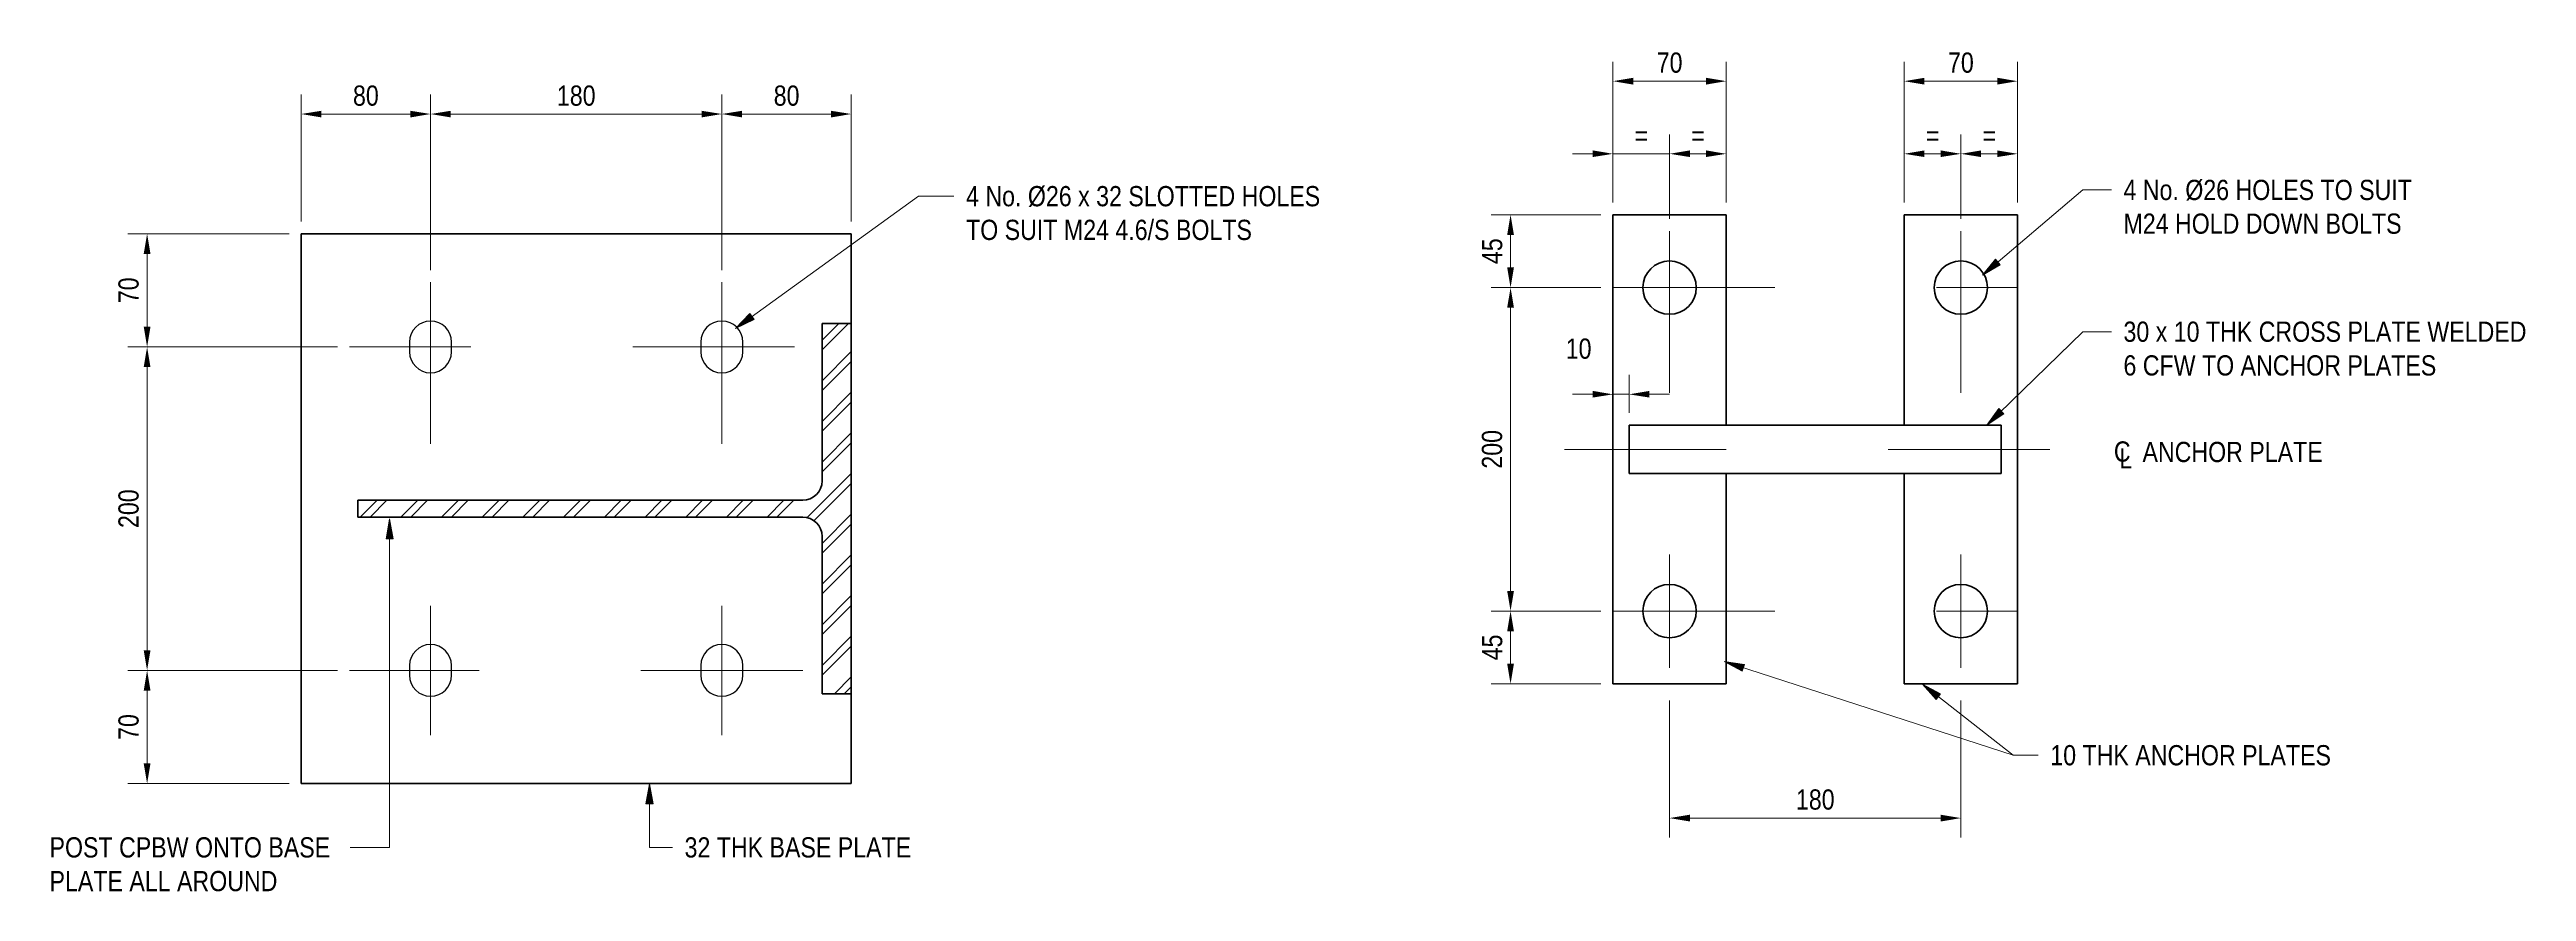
# Model space of a CAD drawing. Header units: metres. Extents: x 10.38 to 19.36, y -0.51 to 4.86.
# Drawn here: x 15.11 to 16.641, y -0.511 to 0.01 of the extents above; entities that cross this region are included whole.
import ezdxf

# ---------------------------------------------------------------- set-up
doc = ezdxf.new("R2010")
doc.units = ezdxf.units.M
doc.linetypes.add('JacobsCenter', pattern=[0.015, 0.009, -0.0015, 0.003, -0.0015])
doc.layers.get('Defpoints').update_dxf_attribs({"color": 41})
for name, color, linetype, lineweight in [('A-ANNO-DIMS', 7, 'Continuous', 9), ('A-ANNO-NOTE', 7, 'Continuous', 9), ('A-DETL', 7, 'Continuous', 13), ('A-DETL-GENF', 7, 'Continuous', 9), ('G-ANNO-TEXT', 7, 'Continuous', 9)]:
    doc.layers.add(name, color=color, linetype=linetype, lineweight=lineweight)
doc.styles.add('Arial Narrow', font='ARIALN.TTF', dxfattribs={"height": 0.0125})
doc.styles.add('Arial Narrow_2', font='ARIALN.TTF', dxfattribs={"height": 0.0025})
doc.dimstyles.new('Dimension_Standard_T__mm_', dxfattribs={"dimscale": 0.3048, "dimtxt": 0.012793, "dimasz": 0.04101, "dimexe": 0.03937, "dimexo": 0.024606, "dimgap": 0.016404, "dimtad": 1, "dimdec": 0, "dimlfac": 1000, "dimzin": 0, "dimdsep": 46, "dimtxsty": 'Arial Narrow', "dimsah": 1, "dimcen": 0.09, "dimaunit": 1, "dimadec": 4, "dimazin": 0, "dimtfac": 1, "dimtdec": 4, "dimtix": 1, "dimtmove": 0, "dimatfit": 3, "dimfxl": 1, "dimtvp": 1, "dimtolj": 1, "dimtzin": 0, "dimlwd": 18, "dimlwe": 18, "dimarcsym": 2})
doc.dimstyles.new('Dimension_Standard_T__mm__1', dxfattribs={"dimscale": 0.3048, "dimtxt": 0.012793, "dimasz": 0.04101, "dimexe": 0.03937, "dimexo": 0.024606, "dimgap": 0.016404, "dimtad": 1, "dimdec": 0, "dimlfac": 1000, "dimzin": 0, "dimdsep": 46, "dimtxsty": 'Arial Narrow', "dimsah": 1, "dimcen": 0.09, "dimaunit": 1, "dimadec": 4, "dimazin": 0, "dimtfac": 1, "dimtdec": 4, "dimtix": 1, "dimtmove": 1, "dimatfit": 3, "dimfxl": 1, "dimtvp": 1, "dimtolj": 1, "dimtzin": 0, "dimlwd": 18, "dimlwe": 18, "dimarcsym": 2})

# ---------------------------------------------------------------- blocks, each defined once
blk = doc.blocks.new('DIMBLOCK33-DRG-2873234 - SECTION 4')
at = {"layer": 'A-ANNO-DIMS', "color": 0, "lineweight": 18, "transparency": 16777216}
for p, q in [((15.2655, -0.0964), (15.2655, -0.0179)), ((15.278, -0.0299), (15.333, -0.0299)), ((15.3455, -0.1264), (15.3455, -0.0179))]:
    blk.add_line(p, q, dxfattribs=at)
at = {"layer": 'A-ANNO-DIMS', "color": 0, "transparency": 16777216}
for points in [[(15.278, -0.0279), (15.278, -0.032), (15.2655, -0.0299)], [(15.333, -0.0279), (15.333, -0.032), (15.3455, -0.0299)]]:
    blk.add_solid(points, dxfattribs=at)
at = {"layer": 'Defpoints', "color": 0, "transparency": 16777216}
for p in [(15.3455, -0.0299), (15.2655, -0.1039), (15.3455, -0.1339)]:
    blk.add_point(p, dxfattribs=at)
at = {"layer": 'A-ANNO-DIMS', "color": 0, "lineweight": 18, "transparency": 16777216, "insert": (15.3055, -0.0186), "char_height": 0.0125, "width": 0.019007, "attachment_point": 5, "style": 'Arial Narrow'}
blk.add_mtext('\\A1;80', dxfattribs=at)
blk = doc.blocks.new('DIMBLOCK34-DRG-2873234 - SECTION 4')
at = {"layer": 'A-ANNO-DIMS', "color": 0, "lineweight": 18, "transparency": 16777216}
for p, q in [((15.3455, -0.1264), (15.3455, -0.0179)), ((15.358, -0.0299), (15.513, -0.0299)), ((15.5255, -0.1264), (15.5255, -0.0179))]:
    blk.add_line(p, q, dxfattribs=at)
at = {"layer": 'A-ANNO-DIMS', "color": 0, "transparency": 16777216}
for points in [[(15.358, -0.0279), (15.358, -0.032), (15.3455, -0.0299)], [(15.513, -0.0279), (15.513, -0.032), (15.5255, -0.0299)]]:
    blk.add_solid(points, dxfattribs=at)
at = {"layer": 'Defpoints', "color": 0, "transparency": 16777216}
for p in [(15.5255, -0.0299), (15.3455, -0.1339), (15.5255, -0.1339)]:
    blk.add_point(p, dxfattribs=at)
at = {"layer": 'A-ANNO-DIMS', "color": 0, "lineweight": 18, "transparency": 16777216, "insert": (15.4355, -0.0186), "char_height": 0.0125, "width": 0.02851, "attachment_point": 5, "style": 'Arial Narrow'}
blk.add_mtext('\\A1;180', dxfattribs=at)
blk = doc.blocks.new('DIMBLOCK35-DRG-2873234 - SECTION 4')
at = {"layer": 'A-ANNO-DIMS', "color": 0, "lineweight": 18, "transparency": 16777216}
for p, q in [((15.5255, -0.1264), (15.5255, -0.0179)), ((15.538, -0.0299), (15.593, -0.0299)), ((15.6055, -0.0964), (15.6055, -0.0179))]:
    blk.add_line(p, q, dxfattribs=at)
at = {"layer": 'A-ANNO-DIMS', "color": 0, "transparency": 16777216}
for points in [[(15.538, -0.0279), (15.538, -0.032), (15.5255, -0.0299)], [(15.593, -0.0279), (15.593, -0.032), (15.6055, -0.0299)]]:
    blk.add_solid(points, dxfattribs=at)
at = {"layer": 'Defpoints', "color": 0, "transparency": 16777216}
for p in [(15.6055, -0.0299), (15.6055, -0.1039), (15.5255, -0.1339)]:
    blk.add_point(p, dxfattribs=at)
at = {"layer": 'A-ANNO-DIMS', "color": 0, "lineweight": 18, "transparency": 16777216, "insert": (15.5655, -0.0186), "char_height": 0.0125, "width": 0.019007, "attachment_point": 5, "style": 'Arial Narrow'}
blk.add_mtext('\\A1;80', dxfattribs=at)
blk = doc.blocks.new('DIMBLOCK36-DRG-2873234 - SECTION 4')
at = {"layer": 'A-ANNO-DIMS', "color": 0, "lineweight": 18, "transparency": 16777216}
for p, q in [((15.288, -0.3739), (15.1583, -0.3739)), ((15.1703, -0.4314), (15.1703, -0.3864)), ((15.258, -0.4439), (15.1583, -0.4439))]:
    blk.add_line(p, q, dxfattribs=at)
at = {"layer": 'A-ANNO-DIMS', "color": 0, "transparency": 16777216}
for points in [[(15.1682, -0.3864), (15.1724, -0.3864), (15.1703, -0.3739)], [(15.1682, -0.4314), (15.1724, -0.4314), (15.1703, -0.4439)]]:
    blk.add_solid(points, dxfattribs=at)
at = {"layer": 'Defpoints', "color": 0, "transparency": 16777216}
for p in [(15.1703, -0.3739), (15.2955, -0.3739), (15.2655, -0.4439)]:
    blk.add_point(p, dxfattribs=at)
at = {"layer": 'A-ANNO-DIMS', "color": 0, "lineweight": 18, "transparency": 16777216, "insert": (15.1589, -0.4089), "char_height": 0.0125, "width": 0.019007, "attachment_point": 5, "rotation": 90, "style": 'Arial Narrow'}
blk.add_mtext('\\A1;70', dxfattribs=at)
blk = doc.blocks.new('DIMBLOCK37-DRG-2873234 - SECTION 4')
at = {"layer": 'A-ANNO-DIMS', "color": 0, "lineweight": 18, "transparency": 16777216}
for p, q in [((15.288, -0.1739), (15.1583, -0.1739)), ((15.1703, -0.3614), (15.1703, -0.1864)), ((15.288, -0.3739), (15.1583, -0.3739))]:
    blk.add_line(p, q, dxfattribs=at)
at = {"layer": 'A-ANNO-DIMS', "color": 0, "transparency": 16777216}
for points in [[(15.1682, -0.1864), (15.1724, -0.1864), (15.1703, -0.1739)], [(15.1682, -0.3614), (15.1724, -0.3614), (15.1703, -0.3739)]]:
    blk.add_solid(points, dxfattribs=at)
at = {"layer": 'Defpoints', "color": 0, "transparency": 16777216}
for p in [(15.1703, -0.1739), (15.2955, -0.1739), (15.2955, -0.3739)]:
    blk.add_point(p, dxfattribs=at)
at = {"layer": 'A-ANNO-DIMS', "color": 0, "lineweight": 18, "transparency": 16777216, "insert": (15.1589, -0.2739), "char_height": 0.0125, "width": 0.02851, "attachment_point": 5, "rotation": 90, "style": 'Arial Narrow'}
blk.add_mtext('\\A1;200', dxfattribs=at)
blk = doc.blocks.new('DIMBLOCK38-DRG-2873234 - SECTION 4')
at = {"layer": 'A-ANNO-DIMS', "color": 0, "lineweight": 18, "transparency": 16777216}
for p, q in [((15.258, -0.1039), (15.1583, -0.1039)), ((15.1703, -0.1614), (15.1703, -0.1164)), ((15.288, -0.1739), (15.1583, -0.1739))]:
    blk.add_line(p, q, dxfattribs=at)
at = {"layer": 'A-ANNO-DIMS', "color": 0, "transparency": 16777216}
for points in [[(15.1682, -0.1164), (15.1724, -0.1164), (15.1703, -0.1039)], [(15.1682, -0.1614), (15.1724, -0.1614), (15.1703, -0.1739)]]:
    blk.add_solid(points, dxfattribs=at)
at = {"layer": 'Defpoints', "color": 0, "transparency": 16777216}
for p in [(15.1703, -0.1039), (15.2655, -0.1039), (15.2955, -0.1739)]:
    blk.add_point(p, dxfattribs=at)
at = {"layer": 'A-ANNO-DIMS', "color": 0, "lineweight": 18, "transparency": 16777216, "insert": (15.1589, -0.1389), "char_height": 0.0125, "width": 0.019007, "attachment_point": 5, "rotation": 90, "style": 'Arial Narrow'}
blk.add_mtext('\\A1;70', dxfattribs=at)
blk = doc.blocks.new('DIMBLOCK39-DRG-2873234 - SECTION 5')
at = {"layer": 'A-ANNO-DIMS', "color": 0, "lineweight": 18, "transparency": 16777216}
for p, q in [((16.0687, -0.3372), (16.0009, -0.3372)), ((16.0129, -0.3697), (16.0129, -0.3497)), ((16.0687, -0.3822), (16.0009, -0.3822))]:
    blk.add_line(p, q, dxfattribs=at)
at = {"layer": 'A-ANNO-DIMS', "color": 0, "transparency": 16777216}
for points in [[(16.0108, -0.3497), (16.015, -0.3497), (16.0129, -0.3372)], [(16.0108, -0.3697), (16.015, -0.3697), (16.0129, -0.3822)]]:
    blk.add_solid(points, dxfattribs=at)
at = {"layer": 'Defpoints', "color": 0, "transparency": 16777216}
for p in [(16.0129, -0.3372), (16.0762, -0.3372), (16.0762, -0.3822)]:
    blk.add_point(p, dxfattribs=at)
at = {"layer": 'A-ANNO-DIMS', "color": 0, "lineweight": 18, "transparency": 16777216, "insert": (16.0016, -0.3597), "char_height": 0.0125, "width": 0.019007, "attachment_point": 5, "rotation": 90, "style": 'Arial Narrow'}
blk.add_mtext('\\A1;45', dxfattribs=at)
blk = doc.blocks.new('DIMBLOCK40-DRG-2873234 - SECTION 5')
at = {"layer": 'A-ANNO-DIMS', "color": 0, "lineweight": 18, "transparency": 16777216}
for p, q in [((16.0687, -0.1372), (16.0009, -0.1372)), ((16.0129, -0.3247), (16.0129, -0.1497)), ((16.0687, -0.3372), (16.0009, -0.3372))]:
    blk.add_line(p, q, dxfattribs=at)
at = {"layer": 'A-ANNO-DIMS', "color": 0, "transparency": 16777216}
for points in [[(16.0108, -0.1497), (16.015, -0.1497), (16.0129, -0.1372)], [(16.0108, -0.3247), (16.015, -0.3247), (16.0129, -0.3372)]]:
    blk.add_solid(points, dxfattribs=at)
at = {"layer": 'Defpoints', "color": 0, "transparency": 16777216}
for p in [(16.0129, -0.1372), (16.0762, -0.1372), (16.0762, -0.3372)]:
    blk.add_point(p, dxfattribs=at)
at = {"layer": 'A-ANNO-DIMS', "color": 0, "lineweight": 18, "transparency": 16777216, "insert": (16.0015, -0.2372), "char_height": 0.0125, "width": 0.02851, "attachment_point": 5, "rotation": 90, "style": 'Arial Narrow'}
blk.add_mtext('\\A1;200', dxfattribs=at)
blk = doc.blocks.new('DIMBLOCK41-DRG-2873234 - SECTION 5')
at = {"layer": 'A-ANNO-DIMS', "color": 0, "lineweight": 18, "transparency": 16777216}
for p, q in [((16.0687, -0.0922), (16.0009, -0.0922)), ((16.0129, -0.1247), (16.0129, -0.1047)), ((16.0687, -0.1372), (16.0009, -0.1372))]:
    blk.add_line(p, q, dxfattribs=at)
at = {"layer": 'A-ANNO-DIMS', "color": 0, "transparency": 16777216}
for points in [[(16.0108, -0.1047), (16.015, -0.1047), (16.0129, -0.0922)], [(16.0108, -0.1247), (16.015, -0.1247), (16.0129, -0.1372)]]:
    blk.add_solid(points, dxfattribs=at)
at = {"layer": 'Defpoints', "color": 0, "transparency": 16777216}
for p in [(16.0129, -0.0922), (16.0762, -0.0922), (16.0762, -0.1372)]:
    blk.add_point(p, dxfattribs=at)
at = {"layer": 'A-ANNO-DIMS', "color": 0, "lineweight": 18, "transparency": 16777216, "insert": (16.0016, -0.1147), "char_height": 0.0125, "width": 0.019007, "attachment_point": 5, "rotation": 90, "style": 'Arial Narrow'}
blk.add_mtext('\\A1;45', dxfattribs=at)
blk = doc.blocks.new('DIMBLOCK42-DRG-2873234 - SECTION 5')
at = {"layer": 'A-ANNO-DIMS', "color": 0, "lineweight": 18, "transparency": 16777216}
for p, q in [((16.0762, -0.0847), (16.0762, 0.0024)), ((16.1462, -0.0847), (16.1462, 0.0024)), ((16.0887, -0.0096), (16.1337, -0.0096))]:
    blk.add_line(p, q, dxfattribs=at)
at = {"layer": 'A-ANNO-DIMS', "color": 0, "transparency": 16777216}
for points in [[(16.0887, -0.0075), (16.0887, -0.0117), (16.0762, -0.0096)], [(16.1337, -0.0075), (16.1337, -0.0117), (16.1462, -0.0096)]]:
    blk.add_solid(points, dxfattribs=at)
at = {"layer": 'Defpoints', "color": 0, "transparency": 16777216}
for p in [(16.1462, -0.0096), (16.0762, -0.0922), (16.1462, -0.0922)]:
    blk.add_point(p, dxfattribs=at)
at = {"layer": 'A-ANNO-DIMS', "color": 0, "lineweight": 18, "transparency": 16777216, "insert": (16.1112, 0.0018), "char_height": 0.0125, "width": 0.019007, "attachment_point": 5, "style": 'Arial Narrow'}
blk.add_mtext('\\A1;70', dxfattribs=at)
blk = doc.blocks.new('DIMBLOCK43-DRG-2873234 - SECTION 5')
at = {"layer": 'A-ANNO-DIMS', "color": 0, "lineweight": 18, "transparency": 16777216}
for p, q in [((16.2562, -0.0847), (16.2562, 0.0024)), ((16.3262, -0.0847), (16.3262, 0.0024)), ((16.2687, -0.0096), (16.3137, -0.0096))]:
    blk.add_line(p, q, dxfattribs=at)
at = {"layer": 'A-ANNO-DIMS', "color": 0, "transparency": 16777216}
for points in [[(16.2687, -0.0075), (16.2687, -0.0117), (16.2562, -0.0096)], [(16.3137, -0.0075), (16.3137, -0.0117), (16.3262, -0.0096)]]:
    blk.add_solid(points, dxfattribs=at)
at = {"layer": 'Defpoints', "color": 0, "transparency": 16777216}
for p in [(16.3262, -0.0096), (16.2562, -0.0922), (16.3262, -0.0922)]:
    blk.add_point(p, dxfattribs=at)
at = {"layer": 'A-ANNO-DIMS', "color": 0, "lineweight": 18, "transparency": 16777216, "insert": (16.2912, 0.0018), "char_height": 0.0125, "width": 0.019007, "attachment_point": 5, "style": 'Arial Narrow'}
blk.add_mtext('\\A1;70', dxfattribs=at)
blk = doc.blocks.new('DIMBLOCK44-DRG-2873234 - SECTION 5')
at = {"layer": 'A-ANNO-DIMS', "color": 0, "lineweight": 18, "transparency": 16777216}
for p, q in [((16.0762, -0.0847), (16.0762, -0.0425)), ((16.1112, -0.0947), (16.1112, -0.0425)), ((16.0637, -0.0545), (16.0512, -0.0545)), ((16.0762, -0.0545), (16.1112, -0.0545)), ((16.1237, -0.0545), (16.1362, -0.0545))]:
    blk.add_line(p, q, dxfattribs=at)
at = {"layer": 'A-ANNO-DIMS', "color": 0, "transparency": 16777216}
for points in [[(16.0637, -0.0524), (16.0637, -0.0565), (16.0762, -0.0545)], [(16.1237, -0.0524), (16.1237, -0.0565), (16.1112, -0.0545)]]:
    blk.add_solid(points, dxfattribs=at)
at = {"layer": 'Defpoints', "color": 0, "transparency": 16777216}
for p in [(16.1112, -0.0545), (16.0762, -0.0922), (16.1112, -0.1022)]:
    blk.add_point(p, dxfattribs=at)
at = {"layer": 'A-ANNO-DIMS', "color": 0, "lineweight": 18, "transparency": 16777216, "insert": (16.0937, -0.0432), "char_height": 0.0125, "width": 0.009991, "attachment_point": 5, "style": 'Arial Narrow'}
blk.add_mtext('\\A1;=', dxfattribs=at)
blk = doc.blocks.new('DIMBLOCK45-DRG-2873234 - SECTION 5')
at = {"layer": 'A-ANNO-DIMS', "color": 0, "lineweight": 18, "transparency": 16777216}
for p, q in [((16.1112, -0.0947), (16.1112, -0.0425)), ((16.1462, -0.0847), (16.1462, -0.0425)), ((16.1237, -0.0545), (16.1337, -0.0545))]:
    blk.add_line(p, q, dxfattribs=at)
at = {"layer": 'A-ANNO-DIMS', "color": 0, "transparency": 16777216}
for points in [[(16.1237, -0.0524), (16.1237, -0.0565), (16.1112, -0.0545)], [(16.1337, -0.0524), (16.1337, -0.0565), (16.1462, -0.0545)]]:
    blk.add_solid(points, dxfattribs=at)
at = {"layer": 'Defpoints', "color": 0, "transparency": 16777216}
for p in [(16.1462, -0.0545), (16.1112, -0.1022), (16.1462, -0.0922)]:
    blk.add_point(p, dxfattribs=at)
at = {"layer": 'A-ANNO-DIMS', "color": 0, "lineweight": 18, "transparency": 16777216, "insert": (16.1287, -0.0432), "char_height": 0.0125, "width": 0.009991, "attachment_point": 5, "style": 'Arial Narrow'}
blk.add_mtext('\\A1;=', dxfattribs=at)
blk = doc.blocks.new('DIMBLOCK46-DRG-2873234 - SECTION 5')
at = {"layer": 'A-ANNO-DIMS', "color": 0, "lineweight": 18, "transparency": 16777216}
for p, q in [((16.2562, -0.0847), (16.2562, -0.0425)), ((16.2912, -0.0947), (16.2912, -0.0425)), ((16.2687, -0.0545), (16.2787, -0.0545))]:
    blk.add_line(p, q, dxfattribs=at)
at = {"layer": 'A-ANNO-DIMS', "color": 0, "transparency": 16777216}
for points in [[(16.2687, -0.0524), (16.2687, -0.0565), (16.2562, -0.0545)], [(16.2787, -0.0524), (16.2787, -0.0565), (16.2912, -0.0545)]]:
    blk.add_solid(points, dxfattribs=at)
at = {"layer": 'Defpoints', "color": 0, "transparency": 16777216}
for p in [(16.2912, -0.0545), (16.2562, -0.0922), (16.2912, -0.1022)]:
    blk.add_point(p, dxfattribs=at)
at = {"layer": 'A-ANNO-DIMS', "color": 0, "lineweight": 18, "transparency": 16777216, "insert": (16.2737, -0.0432), "char_height": 0.0125, "width": 0.009991, "attachment_point": 5, "style": 'Arial Narrow'}
blk.add_mtext('\\A1;=', dxfattribs=at)
blk = doc.blocks.new('DIMBLOCK47-DRG-2873234 - SECTION 5')
at = {"layer": 'A-ANNO-DIMS', "color": 0, "lineweight": 18, "transparency": 16777216}
for p, q in [((16.2912, -0.0947), (16.2912, -0.0425)), ((16.3262, -0.0847), (16.3262, -0.0425)), ((16.3037, -0.0545), (16.3137, -0.0545))]:
    blk.add_line(p, q, dxfattribs=at)
at = {"layer": 'A-ANNO-DIMS', "color": 0, "transparency": 16777216}
for points in [[(16.3037, -0.0524), (16.3037, -0.0565), (16.2912, -0.0545)], [(16.3137, -0.0524), (16.3137, -0.0565), (16.3262, -0.0545)]]:
    blk.add_solid(points, dxfattribs=at)
at = {"layer": 'Defpoints', "color": 0, "transparency": 16777216}
for p in [(16.3262, -0.0545), (16.2912, -0.1022), (16.3262, -0.0922)]:
    blk.add_point(p, dxfattribs=at)
at = {"layer": 'A-ANNO-DIMS', "color": 0, "lineweight": 18, "transparency": 16777216, "insert": (16.3087, -0.0432), "char_height": 0.0125, "width": 0.009991, "attachment_point": 5, "style": 'Arial Narrow'}
blk.add_mtext('\\A1;=', dxfattribs=at)
blk = doc.blocks.new('DIMBLOCK48-DRG-2873234 - SECTION 5')
at = {"layer": 'A-ANNO-DIMS', "color": 0, "lineweight": 18, "transparency": 16777216}
for p, q in [((16.0862, -0.2147), (16.0862, -0.1912)), ((16.0637, -0.2032), (16.0512, -0.2032)), ((16.0762, -0.2016), (16.0762, -0.2152)), ((16.0762, -0.2032), (16.0862, -0.2032)), ((16.0987, -0.2032), (16.1112, -0.2032))]:
    blk.add_line(p, q, dxfattribs=at)
at = {"layer": 'A-ANNO-DIMS', "color": 0, "transparency": 16777216}
for points in [[(16.0637, -0.2011), (16.0637, -0.2052), (16.0762, -0.2032)], [(16.0987, -0.2011), (16.0987, -0.2052), (16.0862, -0.2032)]]:
    blk.add_solid(points, dxfattribs=at)
at = {"layer": 'Defpoints', "color": 0, "transparency": 16777216}
for p in [(16.0762, -0.1941), (16.0862, -0.2032), (16.0862, -0.2222)]:
    blk.add_point(p, dxfattribs=at)
at = {"layer": 'A-ANNO-DIMS', "color": 0, "lineweight": 18, "transparency": 16777216, "insert": (16.047, -0.1687), "char_height": 0.0125, "width": 0.019007, "attachment_point": 1, "line_spacing_factor": 0.974696, "style": 'Arial Narrow'}
blk.add_mtext('\\A1;10', dxfattribs=at)
blk = doc.blocks.new('CS_Annot_Centreline Symbol4 - CS_Annot_Centreline Symbol-6057300-DRG-2873234 - SECTION 5')
at = {"layer": 'A-ANNO-NOTE', "char_height": 0.0025, "attachment_point": 1, "style": 'Arial Narrow_2'}
for s, insert, width in [('C  ', (-0.00109, 0.00476), 0.0044093), ('L', (-0.00041, 0.00392), 0.0019241)]:
    blk.add_mtext(s, dxfattribs=dict(at, insert=insert, width=width))
blk = doc.blocks.new('DIMBLOCK49-DRG-2873234 - SECTION 5')
at = {"layer": 'A-ANNO-DIMS', "color": 0, "lineweight": 18, "transparency": 16777216}
for p, q in [((16.1112, -0.3924), (16.1112, -0.4772)), ((16.2912, -0.3924), (16.2912, -0.4772)), ((16.1237, -0.4652), (16.2787, -0.4652))]:
    blk.add_line(p, q, dxfattribs=at)
at = {"layer": 'A-ANNO-DIMS', "color": 0, "transparency": 16777216}
for points in [[(16.1237, -0.4631), (16.1237, -0.4673), (16.1112, -0.4652)], [(16.2787, -0.4631), (16.2787, -0.4673), (16.2912, -0.4652)]]:
    blk.add_solid(points, dxfattribs=at)
at = {"layer": 'Defpoints', "color": 0, "transparency": 16777216}
for p in [(16.1112, -0.3849), (16.2912, -0.3849), (16.2912, -0.4652)]:
    blk.add_point(p, dxfattribs=at)
at = {"layer": 'A-ANNO-DIMS', "color": 0, "lineweight": 18, "transparency": 16777216, "insert": (16.2012, -0.4538), "char_height": 0.0125, "width": 0.02851, "attachment_point": 5, "style": 'Arial Narrow'}
blk.add_mtext('\\A1;180', dxfattribs=at)

msp = doc.modelspace()

# ---------------------------------------------------------------- hatches: boundary and pattern name
at = {"layer": 'A-DETL-GENF'}
h = msp.add_hatch(dxfattribs=at)
h.set_pattern_fill('FP_1', color=256, style=0, pattern_type=2)
h.set_pattern_definition([(45, (11.935106, 0), (-0.01257236, 0.01257236), []), (45, (11.935106, 0.01905), (-0.01257236, 0.01257236), [])])
h.paths.add_polyline_path([(15.6054642, -0.3883897), (15.6054642, -0.1593897), (15.5874642, -0.1593897), (15.5874642, -0.2566897), (15.5870554, -0.2597955), (15.5858565, -0.2626897), (15.5839495, -0.265175), (15.5814642, -0.267082), (15.5785701, -0.2682808), (15.5754642, -0.2686897), (15.3004642, -0.2686897), (15.3004642, -0.2790897), (15.5754642, -0.2790897), (15.5785701, -0.2794986), (15.5814642, -0.2806974), (15.5839495, -0.2826044), (15.5858565, -0.2850897), (15.5870554, -0.2879839), (15.5874642, -0.2910897), (15.5874642, -0.3883897)])
at = {"layer": 'G-ANNO-TEXT'}
for points in [[(16.304489, -0.129454), (16.3154506, -0.1230548), (16.3126009, -0.1196916)], [(15.5339687, -0.1624293), (15.5453911, -0.1568943), (15.5428091, -0.1533214)], [(16.3072559, -0.2223564), (16.3177435, -0.2152066), (16.3146656, -0.2120508)], [(15.3201527, -0.280097), (15.3179486, -0.292597), (15.3223568, -0.292597)], [(16.1448517, -0.3683807), (16.1560625, -0.3743327), (16.1574221, -0.3701394)], [(16.2674731, -0.3823733), (16.2759538, -0.3918171), (16.2786723, -0.388347)], [(15.4808046, -0.443955), (15.4786005, -0.456455), (15.4830087, -0.456455)]]:
    msp.add_hatch(color=256, dxfattribs=at).paths.add_polyline_path(points)

# ---------------------------------------------------------------- linework, layer by layer
at = {"layer": 'A-DETL', "lineweight": 35}
for p, q in [((15.2654642, -0.1038897), (15.2654642, -0.4438897)), ((15.6054642, -0.1038897), (15.2654642, -0.1038897)), ((15.6054642, -0.1038897), (15.6054642, -0.1593897)), ((16.0761626, -0.0922385), (16.0761626, -0.3822385)), ((16.1461626, -0.0922385), (16.0761626, -0.0922385)), ((16.1461626, -0.2222385), (16.1461626, -0.0922385)), ((16.2561626, -0.0922385), (16.2561626, -0.2222385)), ((16.3261626, -0.0922385), (16.2561626, -0.0922385)), ((16.3261626, -0.3822385), (16.3261626, -0.0922385)), ((16.3161626, -0.2222385), (16.0861626, -0.2222385)), ((16.0861626, -0.2222385), (16.0861626, -0.2522385)), ((16.3161626, -0.2522385), (16.3161626, -0.2222385)), ((16.0861626, -0.2522385), (16.3161626, -0.2522385)), ((16.1461626, -0.3822385), (16.1461626, -0.2522385)), ((16.2561626, -0.2522385), (16.2561626, -0.3822385)), ((16.0761626, -0.3822385), (16.1461626, -0.3822385)), ((16.2561626, -0.3822385), (16.3261626, -0.3822385)), ((15.6054642, -0.3883897), (15.6054642, -0.4438897)), ((15.6054642, -0.4438897), (15.2654642, -0.4438897))]:
    msp.add_line(p, q, dxfattribs=at)
at = {"layer": 'A-DETL', "linetype": 'JacobsCenter'}
for p, q in [((16.1111626, -0.1022385), (16.1111626, -0.3722385)), ((16.2911626, -0.1022385), (16.2911626, -0.3722385)), ((15.3454642, -0.1338897), (15.3454642, -0.4138897)), ((15.5254642, -0.1338897), (15.5254642, -0.4138897)), ((16.0761626, -0.1372385), (16.3261626, -0.1372385)), ((15.5704642, -0.1738897), (15.2954642, -0.1738897)), ((16.0461626, -0.2372385), (16.3761626, -0.2372385)), ((16.0761626, -0.3372385), (16.3261626, -0.3372385)), ((15.5754642, -0.3738897), (15.2954642, -0.3738897))]:
    msp.add_line(p, q, dxfattribs=at)
at = {"layer": 'A-DETL', "lineweight": 50}
for p, q in [((15.6054642, -0.1593897), (15.5874642, -0.1593897)), ((15.5874642, -0.1593897), (15.5874642, -0.2566897)), ((15.6054642, -0.3883897), (15.6054642, -0.1593897)), ((15.5754642, -0.2686897), (15.3004642, -0.2686897)), ((15.3004642, -0.2686897), (15.3004642, -0.2790897)), ((15.3004642, -0.2790897), (15.5754642, -0.2790897)), ((15.5874642, -0.2910897), (15.5874642, -0.3883897)), ((15.5874642, -0.3883897), (15.6054642, -0.3883897))]:
    msp.add_line(p, q, dxfattribs=at)
at = {"layer": 'A-DETL', "lineweight": 25}
for p, q in [((15.3324642, -0.1708897), (15.3324642, -0.1768897)), ((15.3584642, -0.1768897), (15.3584642, -0.1708897)), ((15.5124642, -0.1708897), (15.5124642, -0.1768897)), ((15.5384642, -0.1768897), (15.5384642, -0.1708897)), ((15.3324642, -0.3708897), (15.3324642, -0.3768897)), ((15.3584642, -0.3768897), (15.3584642, -0.3708897)), ((15.5124642, -0.3708897), (15.5124642, -0.3768897)), ((15.5384642, -0.3768897), (15.5384642, -0.3708897))]:
    msp.add_line(p, q, dxfattribs=at)
at = {"layer": 'A-DETL', "lineweight": 35}
for centre in [(16.1111626, -0.1372385), (16.2911626, -0.1372385), (16.1111626, -0.3372385), (16.2911626, -0.3372385)]:
    msp.add_circle(centre, 0.0165, dxfattribs=at)
at = {"layer": 'A-DETL', "lineweight": 25}
for centre, start, end in [((15.3454642, -0.1708897), 0, 180), ((15.5254642, -0.1708897), 0, 180), ((15.3454642, -0.1768897), 180, 0), ((15.5254642, -0.1768897), 180, 0), ((15.3454642, -0.3708897), 0, 180), ((15.5254642, -0.3708897), 0, 180), ((15.3454642, -0.3768897), 180, 0), ((15.5254642, -0.3768897), 180, 0)]:
    msp.add_arc(centre, 0.013, start, end, dxfattribs=at)
at = {"layer": 'A-DETL', "lineweight": 50}
for centre, start, end in [((15.5754642, -0.2566897), 270, 0), ((15.5754642, -0.2910897), 360, 90)]:
    msp.add_arc(centre, 0.012, start, end, dxfattribs=at)
at = {"layer": 'G-ANNO-TEXT'}
for p, q in [((15.5339687, -0.1624293), (15.6470814, -0.0806884)), ((15.6470814, -0.0806884), (15.6689051, -0.0806884)), ((16.304489, -0.129454), (16.3665988, -0.0768267)), ((16.3665988, -0.0768267), (16.3841818, -0.0768267)), ((16.3126009, -0.1196916), (16.304489, -0.129454)), ((16.3154506, -0.1230548), (16.3126009, -0.1196916)), ((16.304489, -0.129454), (16.3154506, -0.1230548)), ((15.5428091, -0.1533214), (15.5339687, -0.1624293)), ((15.5339687, -0.1624293), (15.5453911, -0.1568943)), ((15.5453911, -0.1568943), (15.5428091, -0.1533214)), ((16.3072559, -0.2223564), (16.3665988, -0.1644788)), ((16.3665988, -0.1644788), (16.3841818, -0.1644788)), ((16.3146656, -0.2120508), (16.3072559, -0.2223564)), ((16.3177435, -0.2152066), (16.3146656, -0.2120508)), ((16.3072559, -0.2223564), (16.3177435, -0.2152066)), ((15.3201527, -0.280097), (15.3179486, -0.292597)), ((15.3223568, -0.292597), (15.3201527, -0.280097)), ((15.3201527, -0.280097), (15.3201527, -0.4833127)), ((15.3179486, -0.292597), (15.3223568, -0.292597)), ((16.1448517, -0.3683807), (16.1560625, -0.3743327)), ((16.1574221, -0.3701394), (16.1448517, -0.3683807)), ((16.1448517, -0.3683807), (16.3235844, -0.426331)), ((16.1560625, -0.3743327), (16.1574221, -0.3701394)), ((16.2674731, -0.3823733), (16.2759538, -0.3918171)), ((16.2786723, -0.388347), (16.2674731, -0.3823733)), ((16.2674731, -0.3823733), (16.3235844, -0.426331)), ((16.2759538, -0.3918171), (16.2786723, -0.388347)), ((16.3235844, -0.426331), (16.3389695, -0.426331)), ((16.3235844, -0.426331), (16.3389695, -0.426331)), ((15.4808046, -0.443955), (15.4786005, -0.456455)), ((15.4786005, -0.456455), (15.4830087, -0.456455)), ((15.4830087, -0.456455), (15.4808046, -0.443955)), ((15.4808046, -0.443955), (15.4808046, -0.4833127)), ((15.300145, -0.4833127), (15.2957709, -0.4833127)), ((15.3201527, -0.4833127), (15.300145, -0.4833127)), ((15.4808046, -0.4833127), (15.4949551, -0.4833127))]:
    msp.add_line(p, q, dxfattribs=at)

# ---------------------------------------------------------------- block references
at = {"layer": 'A-ANNO-NOTE', "xscale": 5, "yscale": 5, "zscale": 5}
msp.add_blockref('CS_Annot_Centreline Symbol4 - CS_Annot_Centreline Symbol-6057300-DRG-2873234 - SECTION 5', (16.3911889, -0.2561128), dxfattribs=at)

# ---------------------------------------------------------------- texts
at = {"layer": 'G-ANNO-TEXT', "char_height": 0.0125, "attachment_point": 1, "style": 'Arial Narrow', "bg_fill": 3, "box_fill_scale": 1, "bg_fill_color": 256, "bg_fill_transparency": 0}
for s, insert in [('M24 HOLD DOWN BOLTS', (16.3916818, -0.0914126)), ('6 CFW TO ANCHOR PLATES', (16.3916818, -0.1790647))]:
    msp.add_mtext(s, dxfattribs=dict(at, insert=insert))
at = {"layer": 'G-ANNO-TEXT', "char_height": 0.0125, "attachment_point": 1, "style": 'Arial Narrow', "bg_fill": 3, "box_fill_scale": 1, "bg_fill_color": 256, "bg_fill_true_color": 13158600, "bg_fill_transparency": 0}
for s, insert in [('POST CPBW ONTO BASE ', (15.1100079, -0.4770627)), ('PLATE ALL AROUND', (15.1100079, -0.4978987))]:
    msp.add_mtext(s, dxfattribs=dict(at, insert=insert))

# ---------------------------------------------------------------- dimensions: what is measured, and where the dimension line sits
at = {"layer": 'A-ANNO-DIMS', "lineweight": 18}
for base, p1, p2, override, picture, middle in [((16.1461626, -0.0096044), (16.0761626, -0.0922385), (16.1461626, -0.0922385), {"dimpost": '<>', "dimfxl": 0.07}, 'DIMBLOCK42-DRG-2873234 - SECTION 5', (16.1111626, 0.0017778)), ((16.3261626, -0.0096044), (16.2561626, -0.0922385), (16.3261626, -0.0922385), {"dimpost": '<>', "dimfxl": 0.07}, 'DIMBLOCK43-DRG-2873234 - SECTION 5', (16.2911626, 0.0017778)), ((15.3454642, -0.0299387), (15.2654642, -0.1038897), (15.3454642, -0.1338897), {"dimpost": '<>', "dimfxl": 0.08544}, 'DIMBLOCK33-DRG-2873234 - SECTION 4', (15.3054642, -0.0185565)), ((15.5254642, -0.0299387), (15.3454642, -0.1338897), (15.5254642, -0.1338897), {"dimpost": '<>', "dimfxl": 0.18}, 'DIMBLOCK34-DRG-2873234 - SECTION 4', (15.4354642, -0.0185565)), ((15.6054642, -0.0299387), (15.5254642, -0.1338897), (15.6054642, -0.1038897), {"dimpost": '<>', "dimfxl": 0.08544}, 'DIMBLOCK35-DRG-2873234 - SECTION 4', (15.5654642, -0.0185565)), ((16.2911626, -0.4651987), (16.1111626, -0.3849101), (16.2911626, -0.3849101), {"dimpost": '<>', "dimfxl": 0.18}, 'DIMBLOCK49-DRG-2873234 - SECTION 5', (16.2011626, -0.4538165))]:
    dim = msp.add_linear_dim(base=base, p1=p1, p2=p2, dimstyle='Dimension_Standard_T__mm_', override=override, dxfattribs=at)
    dim.commit()
    dim.dimension.update_dxf_attribs({"geometry": picture, "text_midpoint": middle})
for base, p1, p2, picture, middle in [((16.1111626, -0.0544515), (16.0761626, -0.0922385), (16.1111626, -0.1022385), 'DIMBLOCK44-DRG-2873234 - SECTION 5', (16.0936626, -0.0432015)), ((16.1461626, -0.0544515), (16.1111626, -0.1022385), (16.1461626, -0.0922385), 'DIMBLOCK45-DRG-2873234 - SECTION 5', (16.1286626, -0.0432015)), ((16.2911626, -0.0544515), (16.2561626, -0.0922385), (16.2911626, -0.1022385), 'DIMBLOCK46-DRG-2873234 - SECTION 5', (16.2736626, -0.0432015)), ((16.3261626, -0.0544515), (16.2911626, -0.1022385), (16.3261626, -0.0922385), 'DIMBLOCK47-DRG-2873234 - SECTION 5', (16.3086626, -0.0432015))]:
    dim = msp.add_linear_dim(base=base, p1=p1, p2=p2, text='=', dimstyle='Dimension_Standard_T__mm_', override={"dimpost": '<>', "dimfxl": 0.036401}, dxfattribs=at)
    dim.commit()
    dim.dimension.update_dxf_attribs({"geometry": picture, "text_midpoint": middle})
for base, p1, p2, override, picture, middle in [((15.1703129, -0.1038897), (15.2954642, -0.1738897), (15.2654642, -0.1038897), {"dimpost": '<>', "dimfxl": 0.076158}, 'DIMBLOCK38-DRG-2873234 - SECTION 4', (15.1589307, -0.1388897)), ((16.0129106, -0.0922385), (16.0761626, -0.1372385), (16.0761626, -0.0922385), {"dimpost": '<>', "dimfxl": 0.045}, 'DIMBLOCK41-DRG-2873234 - SECTION 5', (16.001554, -0.1147385)), ((16.0129106, -0.1372385), (16.0761626, -0.3372385), (16.0761626, -0.1372385), {"dimpost": '<>', "dimfxl": 0.2}, 'DIMBLOCK40-DRG-2873234 - SECTION 5', (16.0015284, -0.2372385)), ((15.1703129, -0.1738897), (15.2954642, -0.3738897), (15.2954642, -0.1738897), {"dimpost": '<>', "dimfxl": 0.2}, 'DIMBLOCK37-DRG-2873234 - SECTION 4', (15.1589307, -0.2738897)), ((16.0129106, -0.3372385), (16.0761626, -0.3822385), (16.0761626, -0.3372385), {"dimpost": '<>', "dimfxl": 0.045}, 'DIMBLOCK39-DRG-2873234 - SECTION 5', (16.001554, -0.3597385)), ((15.1703129, -0.3738897), (15.2654642, -0.4438897), (15.2954642, -0.3738897), {"dimpost": '<>', "dimfxl": 0.076158}, 'DIMBLOCK36-DRG-2873234 - SECTION 4', (15.1589307, -0.4088897))]:
    dim = msp.add_linear_dim(base=base, p1=p1, p2=p2, angle=90, dimstyle='Dimension_Standard_T__mm_', override=override, dxfattribs=at)
    dim.commit()
    dim.dimension.update_dxf_attribs({"geometry": picture, "text_midpoint": middle})
dim = msp.add_linear_dim(base=(16.0861626, -0.2031661), p1=(16.0761626, -0.1940824), p2=(16.0861626, -0.2222385), dimstyle='Dimension_Standard_T__mm__1', override={"dimpost": '<>', "dimfxl": 0.029879}, dxfattribs=at)
dim.commit()
dim.dimension.update_dxf_attribs({"geometry": 'DIMBLOCK48-DRG-2873234 - SECTION 5', "text_midpoint": (16.0564903, -0.1903443), "dimtype": 160})

# ---------------------------------------------------------------- next in the draw order: texts
at = {"layer": 'A-ANNO-NOTE', "insert": (16.4034398, -0.2325807), "char_height": 0.0125, "attachment_point": 1, "style": 'Arial Narrow', "bg_fill": 3, "box_fill_scale": 1, "bg_fill_color": 256, "bg_fill_true_color": 13158600, "bg_fill_transparency": 0}
msp.add_mtext('ANCHOR PLATE', dxfattribs=at)
at = {"layer": 'G-ANNO-TEXT', "insert": (15.6764051, -0.0744384), "char_height": 0.0125, "attachment_point": 1, "style": 'Arial Narrow', "bg_fill": 3, "box_fill_scale": 1, "bg_fill_color": 256, "bg_fill_true_color": 13158600, "bg_fill_transparency": 0}
msp.add_mtext('4 No. Ø26 x 32 SLOTTED HOLES ', dxfattribs=at)
at = {"layer": 'G-ANNO-TEXT', "char_height": 0.0125, "attachment_point": 1, "style": 'Arial Narrow', "bg_fill": 3, "box_fill_scale": 1, "bg_fill_color": 256, "bg_fill_transparency": 0}
for s, insert in [('4 No. Ø26 HOLES TO SUIT ', (16.3916818, -0.0705767)), ('30 x 10 THK CROSS PLATE WELDED', (16.3916818, -0.1582288)), ('10 THK ANCHOR PLATES', (16.3464695, -0.420081)), ('32 THK BASE PLATE', (15.5024551, -0.4770627))]:
    msp.add_mtext(s, dxfattribs=dict(at, insert=insert))

# ---------------------------------------------------------------- next in the draw order: texts
at = {"layer": 'G-ANNO-TEXT', "insert": (15.6764051, -0.0952743), "char_height": 0.0125, "attachment_point": 1, "style": 'Arial Narrow', "bg_fill": 3, "box_fill_scale": 1, "bg_fill_color": 256, "bg_fill_true_color": 13158600, "bg_fill_transparency": 0}
msp.add_mtext('TO SUIT M24 4.6/S BOLTS', dxfattribs=at)

doc.saveas('drawing.dxf')
